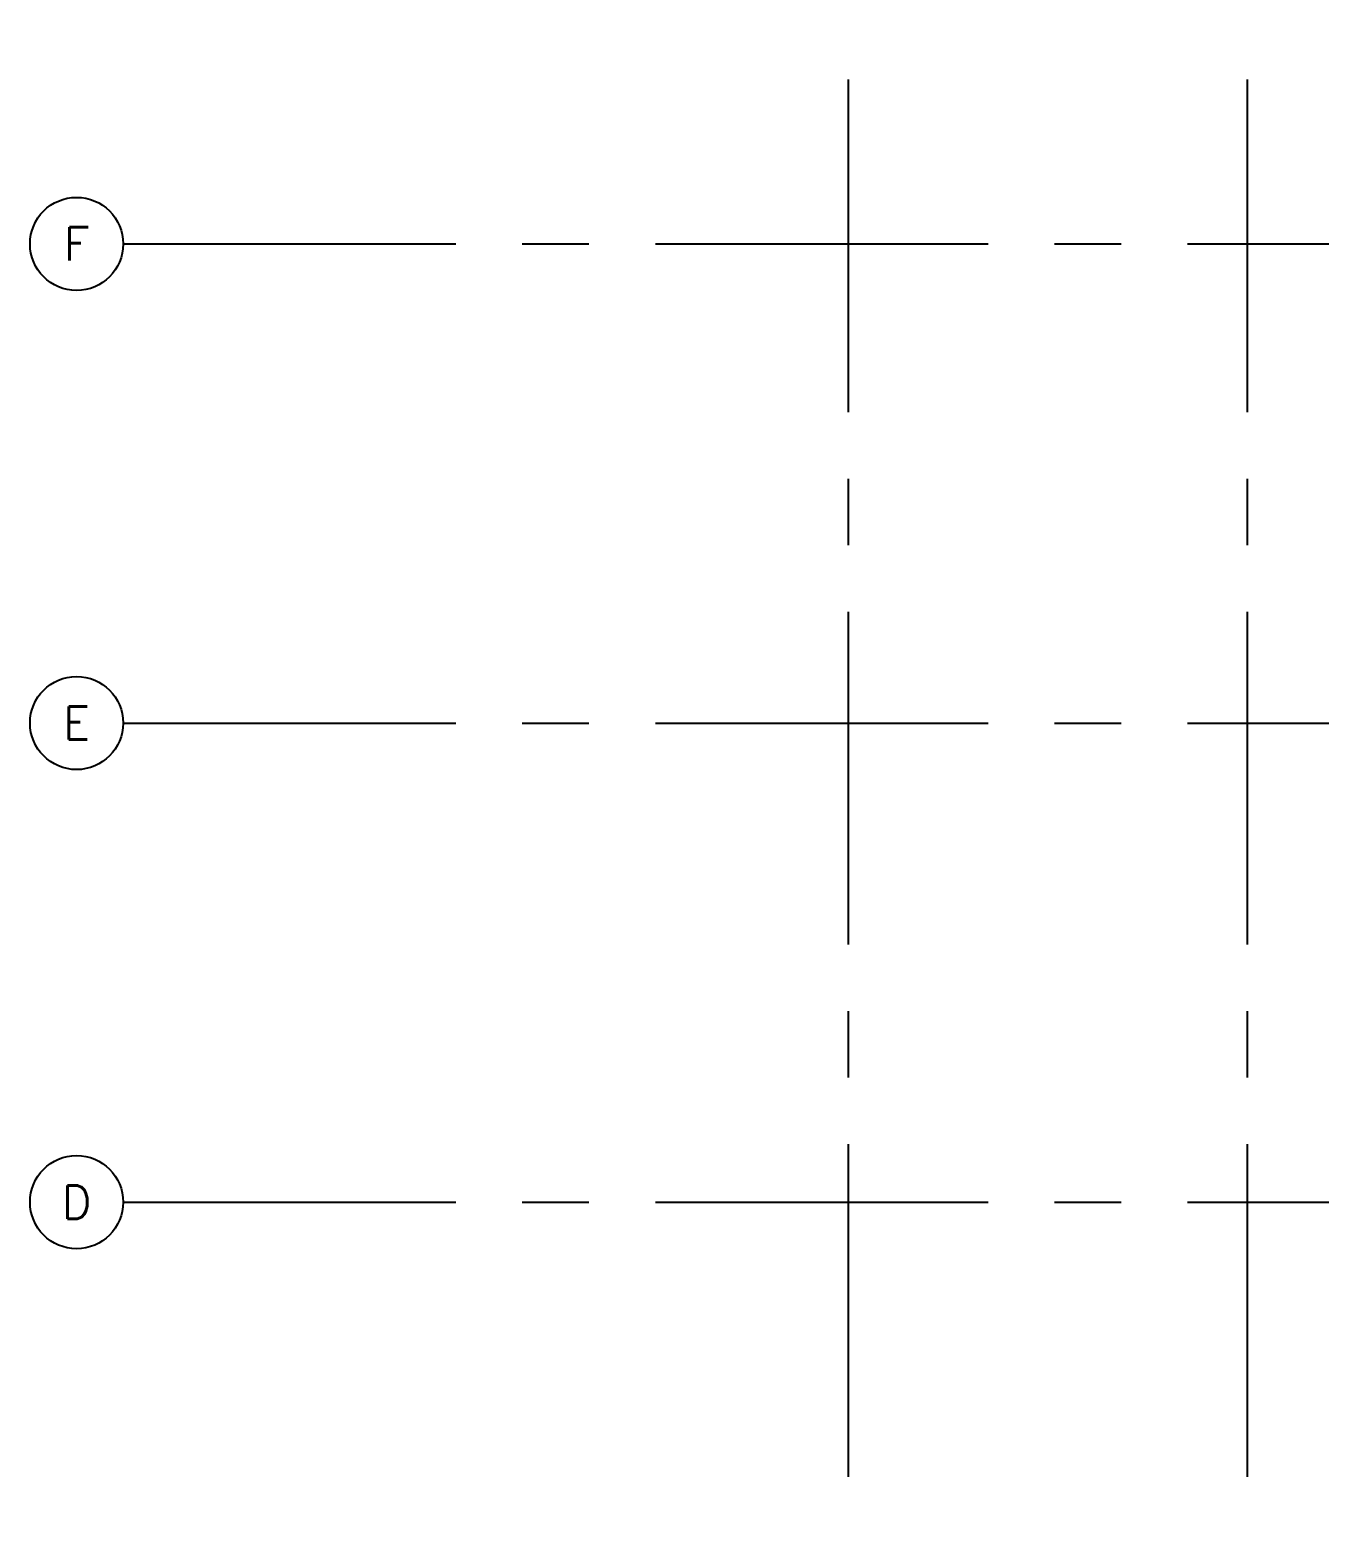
# Model space of a CAD drawing. Extents: x 417866029 to 417866302, y 43498040 to 43498122.
# Drawn here: x 417866028.78 to 417866038.48, y 43498051.41 to 43498062.69 of the extents above; entities that cross this region are included whole.
import ezdxf
from ezdxf.enums import TextEntityAlignment as Align

# ---------------------------------------------------------------- set-up
doc = ezdxf.new("R2010")
doc.units = 0
doc.header["$MEASUREMENT"] = 0
doc.linetypes.add('CENTERX2', pattern=[4, 2.5, -0.5, 0.5, -0.5])
for name, color, linetype in [('AX', 9, 'CONTINUOUS'), ('AX-CR', 7, 'CONTINUOUS'), ('AX-TXT', 2, 'CONTINUOUS'), ('AXES', 11, 'CENTERX2')]:
    doc.layers.add(name, color=color, linetype=linetype)
doc.styles.add('ROMANS', font='ROMANS.shx', dxfattribs={"width": 0.6})

# ---------------------------------------------------------------- blocks, each defined once
blk = doc.blocks.new('AXL')
at = {"layer": 'AX-CR'}
blk.add_circle((-350.0000000000018, 0), 350.0000000000014, dxfattribs=at)
at = {"layer": 'AX-TXT', "style": 'ROMANS'}
blk.add_attdef('AX', text='', height=250, dxfattribs=at).set_placement((-350.0000000000018, 0), align=Align.MIDDLE)

msp = doc.modelspace()

# ---------------------------------------------------------------- linework, layer by layer
at = {"layer": 'AXES'}
for p, q in [((417866034.9336888, 43498039.82212118), (417866034.9336888, 43498118.29959311)), ((417866037.9336888, 43498039.82212118), (417866037.9336888, 43498118.29959311)), ((417866029.482244, 43498061.08641482), (417866098.5736889, 43498061.08641482)), ((417866029.482244, 43498057.48641482), (417866098.5736889, 43498057.48641482)), ((417866029.482244, 43498053.88641482), (417866098.5736889, 43498053.88641482))]:
    msp.add_line(p, q, dxfattribs=at)

# ---------------------------------------------------------------- block references
at = {"layer": 'AX', "xscale": 0.0009999871253967285, "yscale": 0.001000002026557922, "zscale": 0.001}
for p, values in [((417866029.482244, 43498061.08641482), {'AX': 'F'}), ((417866029.482244, 43498057.48641482), {'AX': 'E'}), ((417866029.482244, 43498053.88641482), {'AX': 'D'})]:
    msp.add_blockref('AXL', p, dxfattribs=at).add_auto_attribs(values)

doc.saveas('drawing.dxf')
